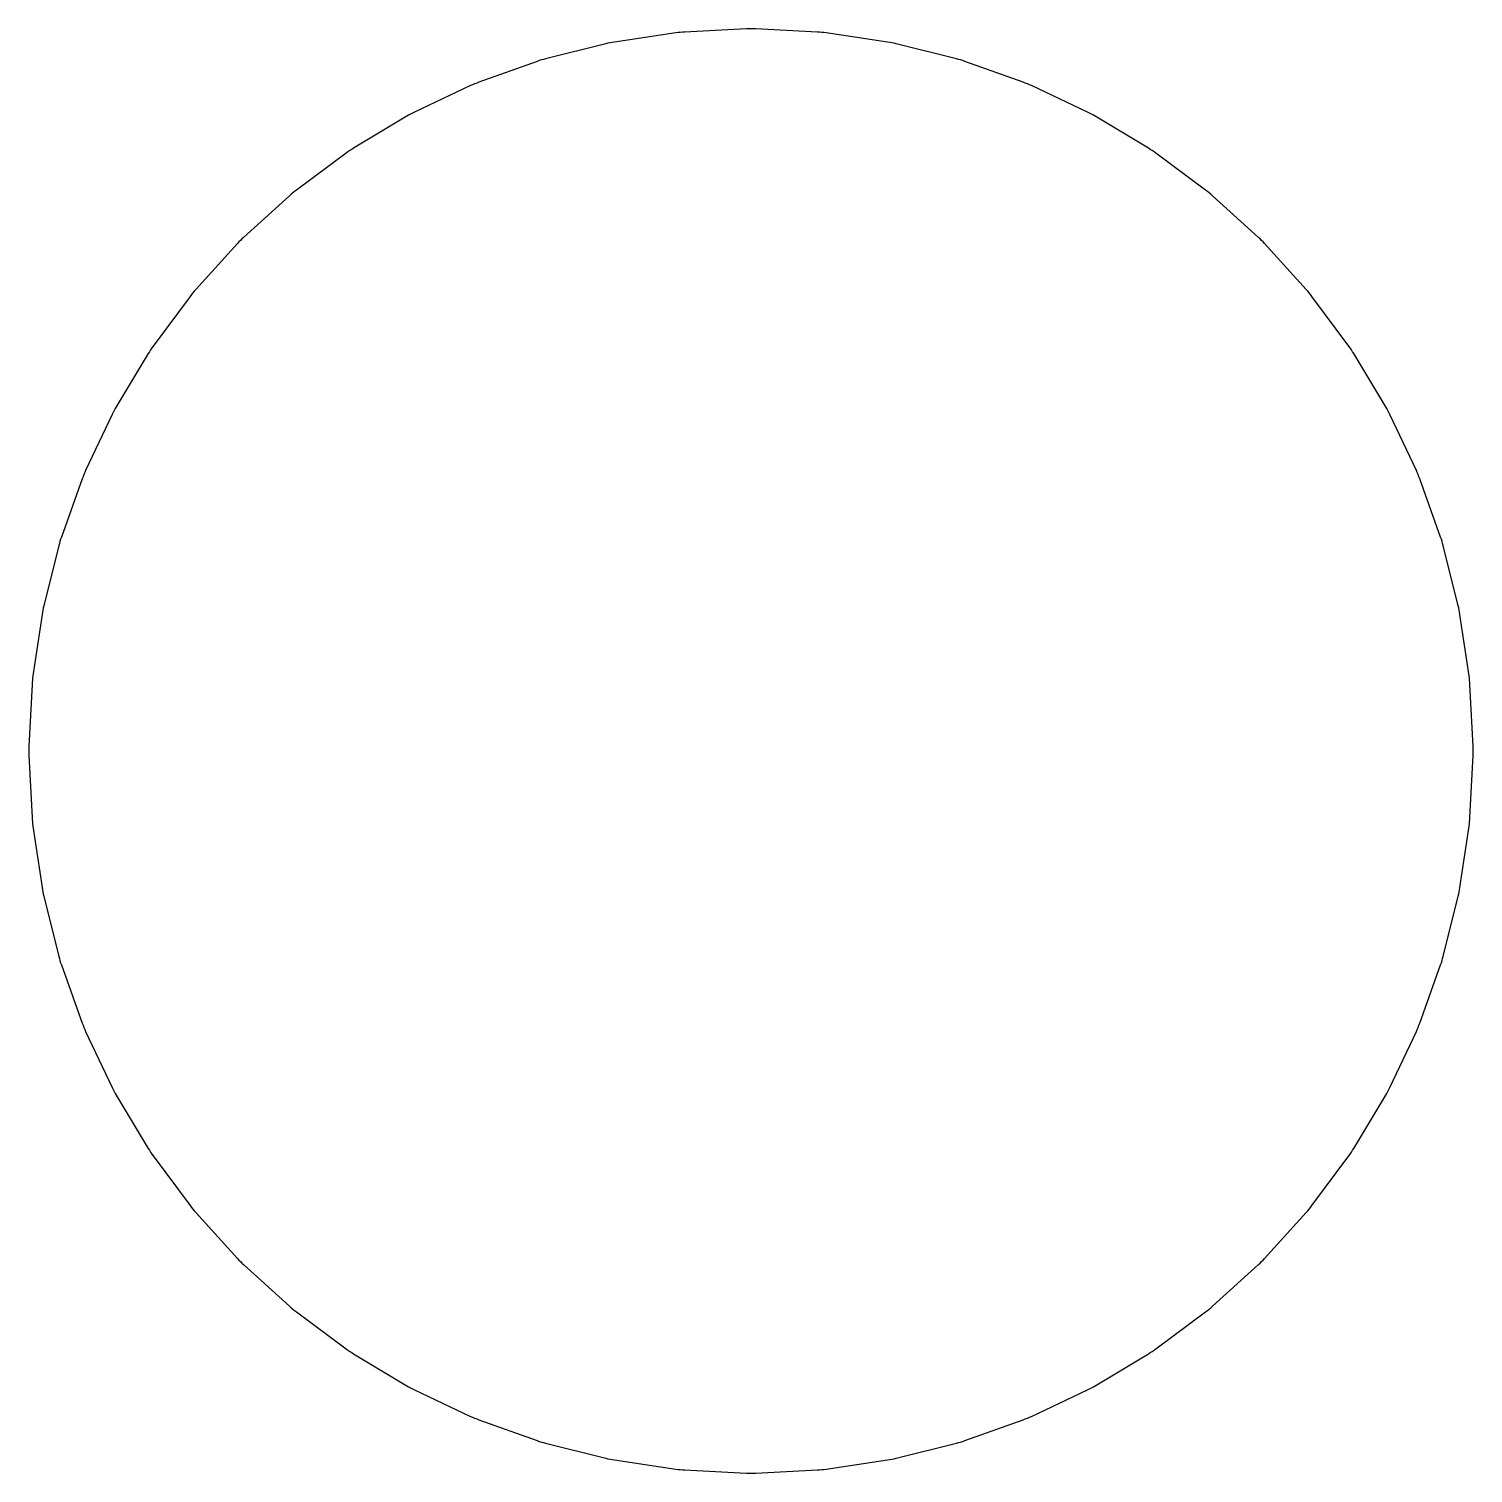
# Model space of a CAD drawing. Header units: metres. Extents: x 67.5 to 123.2, y -122.3 to -85.6.
# Drawn here: x 98.99 to 99.79, y -122.29 to -121.49 of the extents above; entities that cross this region are included whole.
import ezdxf

# ---------------------------------------------------------------- set-up
doc = ezdxf.new("R2010")
doc.units = ezdxf.units.M

msp = doc.modelspace()

# ---------------------------------------------------------------- linework, layer by layer
msp.add_lwpolyline([(99.78994, -121.88755), (99.78825, -121.85324), (99.78818, -121.85202), (99.78807, -121.85079), (99.78794, -121.84957), (99.78777, -121.84836), (99.78273, -121.81438), (99.78254, -121.81317), (99.78231, -121.81196), (99.78206, -121.81076), (99.78178, -121.80957), (99.77343, -121.77625), (99.77312, -121.77506), (99.77278, -121.77389), (99.77241, -121.77272), (99.77201, -121.77156), (99.76043, -121.73922), (99.76001, -121.73807), (99.75955, -121.73693), (99.75907, -121.7358), (99.75856, -121.73468), (99.74387, -121.70363), (99.74333, -121.70253), (99.74277, -121.70144), (99.74218, -121.70037), (99.74156, -121.69931), (99.7239, -121.66985), (99.72326, -121.6688), (99.72259, -121.66777), (99.72189, -121.66676), (99.72117, -121.66577), (99.70071, -121.63818), (99.69997, -121.6372), (99.6992, -121.63624), (99.69841, -121.6353), (99.6976, -121.63438), (99.67453, -121.60893), (99.6737, -121.60804), (99.67284, -121.60716), (99.67196, -121.6063), (99.67107, -121.60547), (99.64562, -121.5824), (99.6447, -121.58159), (99.64376, -121.5808), (99.6428, -121.58003), (99.64182, -121.57929), (99.61423, -121.55883), (99.61324, -121.55811), (99.61223, -121.55741), (99.6112, -121.55674), (99.61015, -121.5561), (99.58069, -121.53844), (99.57963, -121.53782), (99.57856, -121.53723), (99.57747, -121.53667), (99.57637, -121.53613), (99.54532, -121.52144), (99.5442, -121.52093), (99.54307, -121.52045), (99.54193, -121.51999), (99.54078, -121.51957), (99.50844, -121.50799), (99.50728, -121.50759), (99.50611, -121.50722), (99.50494, -121.50688), (99.50375, -121.50657), (99.47043, -121.49822), (99.46924, -121.49794), (99.46804, -121.49769), (99.46683, -121.49746), (99.46562, -121.49727), (99.43164, -121.49223), (99.43043, -121.49206), (99.42921, -121.49193), (99.42798, -121.49182), (99.42676, -121.49175), (99.39245, -121.49006), (99.39123, -121.49002), (99.39, -121.49), (99.38877, -121.49002), (99.38755, -121.49006), (99.35324, -121.49175), (99.35202, -121.49182), (99.35079, -121.49193), (99.34957, -121.49206), (99.34836, -121.49223), (99.31438, -121.49727), (99.31317, -121.49746), (99.31196, -121.49769), (99.31076, -121.49794), (99.30957, -121.49822), (99.27625, -121.50657), (99.27506, -121.50688), (99.27389, -121.50722), (99.27272, -121.50759), (99.27156, -121.50799), (99.23922, -121.51957), (99.23807, -121.51999), (99.23693, -121.52045), (99.2358, -121.52093), (99.23468, -121.52144), (99.20363, -121.53613), (99.20253, -121.53667), (99.20144, -121.53723), (99.20037, -121.53782), (99.19931, -121.53844), (99.16985, -121.5561), (99.1688, -121.55674), (99.16777, -121.55741), (99.16676, -121.55811), (99.16577, -121.55883), (99.13818, -121.57929), (99.1372, -121.58003), (99.13624, -121.5808), (99.1353, -121.58159), (99.13438, -121.5824), (99.10893, -121.60547), (99.10804, -121.6063), (99.10716, -121.60716), (99.1063, -121.60804), (99.10547, -121.60893), (99.0824, -121.63438), (99.08159, -121.6353), (99.0808, -121.63624), (99.08003, -121.6372), (99.07929, -121.63818), (99.05883, -121.66577), (99.05811, -121.66676), (99.05741, -121.66777), (99.05674, -121.6688), (99.0561, -121.66985), (99.03844, -121.69931), (99.03782, -121.70037), (99.03723, -121.70144), (99.03667, -121.70253), (99.03613, -121.70363), (99.02144, -121.73468), (99.02093, -121.7358), (99.02045, -121.73693), (99.01999, -121.73807), (99.01957, -121.73922), (99.00799, -121.77156), (99.00759, -121.77272), (99.00722, -121.77389), (99.00688, -121.77506), (99.00657, -121.77625), (98.99822, -121.80957), (98.99794, -121.81076), (98.99769, -121.81196), (98.99746, -121.81317), (98.99727, -121.81438), (98.99223, -121.84836), (98.99206, -121.84957), (98.99193, -121.85079), (98.99182, -121.85202), (98.99175, -121.85324), (98.99006, -121.88755), (98.99002, -121.88877), (98.99, -121.89), (98.99002, -121.89123), (98.99006, -121.89245), (98.99175, -121.92676), (98.99182, -121.92798), (98.99193, -121.92921), (98.99206, -121.93043), (98.99223, -121.93164), (98.99727, -121.96562), (98.99746, -121.96683), (98.99769, -121.96804), (98.99794, -121.96924), (98.99822, -121.97043), (99.00657, -122.00375), (99.00688, -122.00494), (99.00722, -122.00611), (99.00759, -122.00728), (99.00799, -122.00844), (99.01957, -122.04078), (99.01999, -122.04193), (99.02045, -122.04307), (99.02093, -122.0442), (99.02144, -122.04532), (99.03613, -122.07637), (99.03667, -122.07747), (99.03723, -122.07856), (99.03782, -122.07963), (99.03844, -122.08069), (99.0561, -122.11015), (99.05674, -122.1112), (99.05741, -122.11223), (99.05811, -122.11324), (99.05883, -122.11423), (99.07929, -122.14182), (99.08003, -122.1428), (99.0808, -122.14376), (99.08159, -122.1447), (99.0824, -122.14562), (99.10547, -122.17107), (99.1063, -122.17196), (99.10716, -122.17284), (99.10804, -122.1737), (99.10893, -122.17453), (99.13438, -122.1976), (99.1353, -122.19841), (99.13624, -122.1992), (99.1372, -122.19997), (99.13818, -122.20071), (99.16577, -122.22117), (99.16676, -122.22189), (99.16777, -122.22259), (99.1688, -122.22326), (99.16985, -122.2239), (99.19931, -122.24156), (99.20037, -122.24218), (99.20144, -122.24277), (99.20253, -122.24333), (99.20363, -122.24387), (99.23468, -122.25856), (99.2358, -122.25907), (99.23693, -122.25955), (99.23807, -122.26001), (99.23922, -122.26043), (99.27156, -122.27201), (99.27272, -122.27241), (99.27389, -122.27278), (99.27506, -122.27312), (99.27625, -122.27343), (99.30957, -122.28178), (99.31076, -122.28206), (99.31196, -122.28231), (99.31317, -122.28254), (99.31438, -122.28273), (99.34836, -122.28777), (99.34957, -122.28794), (99.35079, -122.28807), (99.35202, -122.28818), (99.35324, -122.28825), (99.38755, -122.28994), (99.38877, -122.28998), (99.39, -122.29), (99.39123, -122.28998), (99.39245, -122.28994), (99.42676, -122.28825), (99.42798, -122.28818), (99.42921, -122.28807), (99.43043, -122.28794), (99.43164, -122.28777), (99.46562, -122.28273), (99.46683, -122.28254), (99.46804, -122.28231), (99.46924, -122.28206), (99.47043, -122.28178), (99.50375, -122.27343), (99.50494, -122.27312), (99.50611, -122.27278), (99.50728, -122.27241), (99.50844, -122.27201), (99.54078, -122.26043), (99.54193, -122.26001), (99.54307, -122.25955), (99.5442, -122.25907), (99.54532, -122.25856), (99.57637, -122.24387), (99.57747, -122.24333), (99.57856, -122.24277), (99.57963, -122.24218), (99.58069, -122.24156), (99.61015, -122.2239), (99.6112, -122.22326), (99.61223, -122.22259), (99.61324, -122.22189), (99.61423, -122.22117), (99.64182, -122.20071), (99.6428, -122.19997), (99.64376, -122.1992), (99.6447, -122.19841), (99.64562, -122.1976), (99.67107, -122.17453), (99.67196, -122.1737), (99.67284, -122.17284), (99.6737, -122.17196), (99.67453, -122.17107), (99.6976, -122.14562), (99.69841, -122.1447), (99.6992, -122.14376), (99.69997, -122.1428), (99.70071, -122.14182), (99.72117, -122.11423), (99.72189, -122.11324), (99.72259, -122.11223), (99.72326, -122.1112), (99.7239, -122.11015), (99.74156, -122.08069), (99.74218, -122.07963), (99.74277, -122.07856), (99.74333, -122.07747), (99.74387, -122.07637), (99.75856, -122.04532), (99.75907, -122.0442), (99.75955, -122.04307), (99.76001, -122.04193), (99.76043, -122.04078), (99.77201, -122.00844), (99.77241, -122.00728), (99.77278, -122.00611), (99.77312, -122.00494), (99.77343, -122.00375), (99.78178, -121.97043), (99.78206, -121.96924), (99.78231, -121.96804), (99.78254, -121.96683), (99.78273, -121.96562), (99.78777, -121.93164), (99.78794, -121.93043), (99.78807, -121.92921), (99.78818, -121.92798), (99.78825, -121.92676), (99.78994, -121.89245), (99.78998, -121.89123), (99.79, -121.89), (99.78998, -121.88877), (99.78994, -121.88755)])

doc.saveas('drawing.dxf')
